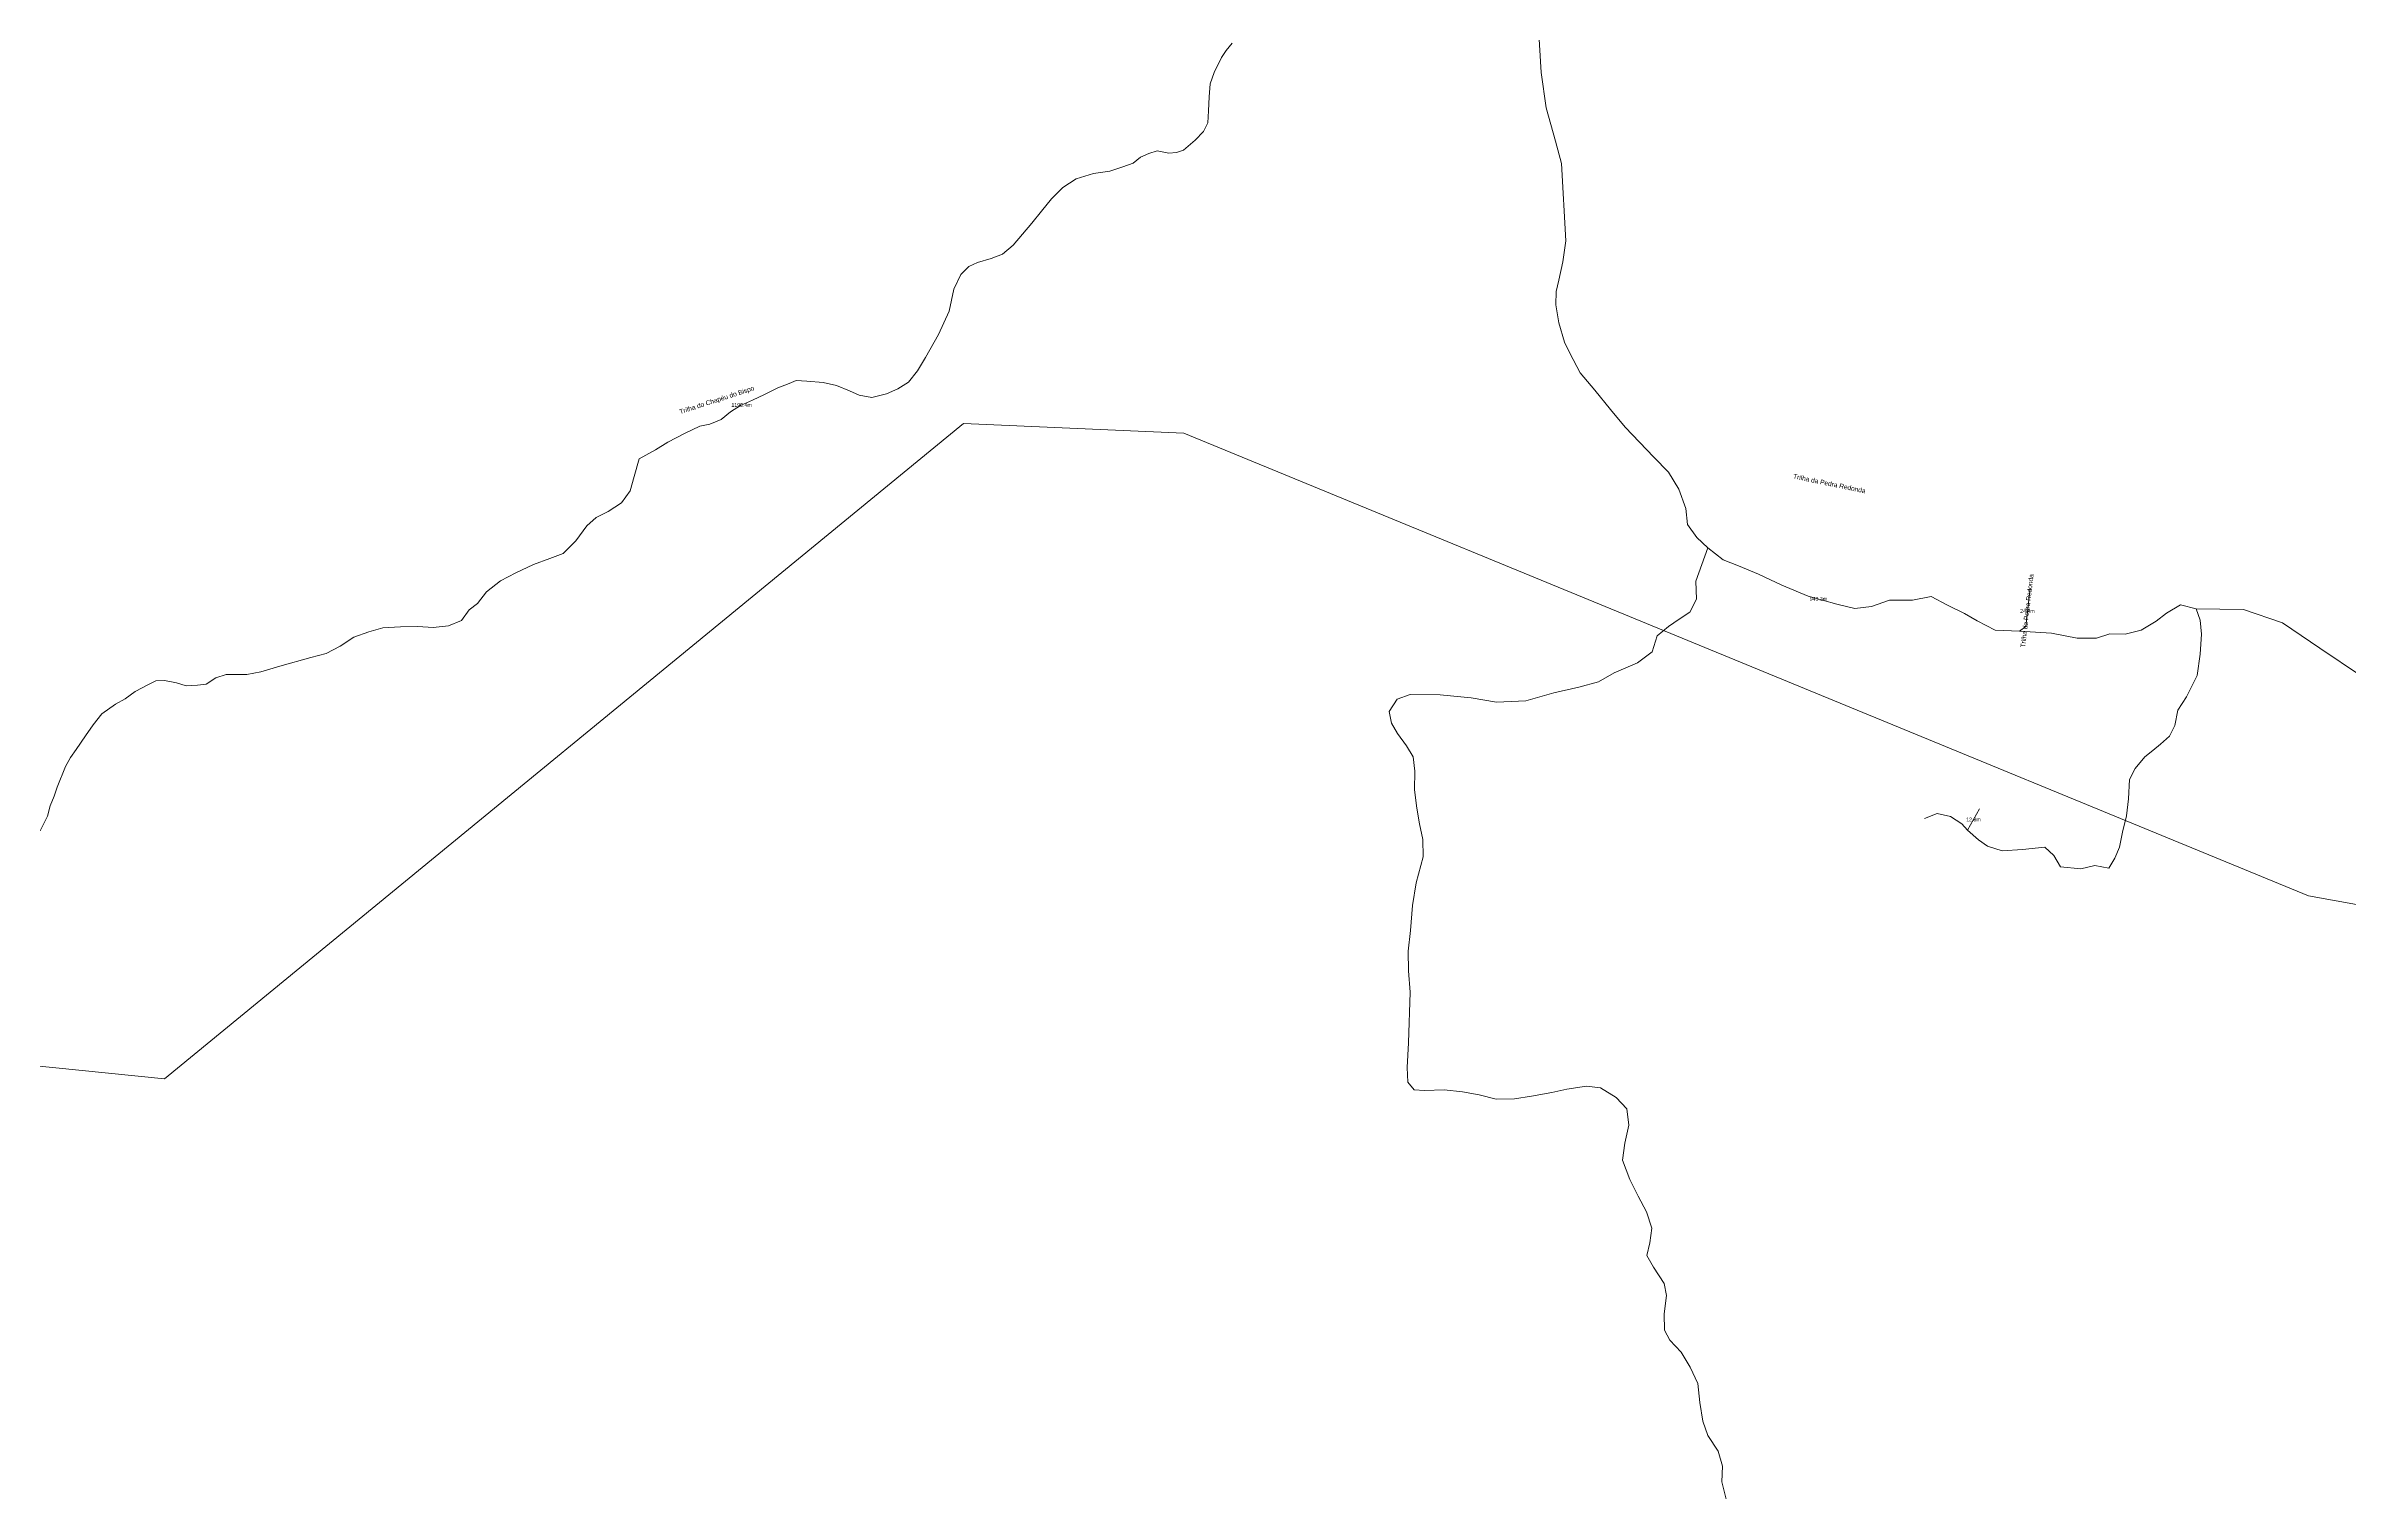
# Model space of a CAD drawing. Header units: metres. Extents: x -13451 to 9639, y -7413 to 5935.
# Drawn here: x 312 to 1529, y -1537 to -773 of the extents above; entities that cross this region are included whole.
import ezdxf
from ezdxf.enums import TextEntityAlignment as Align

# ---------------------------------------------------------------- set-up
doc = ezdxf.new("R2010")
doc.units = ezdxf.units.M
for name, color, linetype, lineweight in [('ANNOT_LENGTH', 2, 'Continuous', 13), ('TEXTO', 7, 'Continuous', 15), ('VEGETACAO', 3, 'Continuous', 13), ('VIAS', 8, 'Continuous', 15)]:
    doc.layers.add(name, color=color, linetype=linetype, lineweight=lineweight)
doc.styles.add('PRO_STYLE', font='arial.ttf')

msp = doc.modelspace()

# ---------------------------------------------------------------- linework, layer by layer
at = {"layer": 'VEGETACAO'}
for points in [[(-620.4, -4935.9), (-831.5, -3840.3), (-937.2, -3291.4), (-1536, -2961.1), (-1574.5, -2731), (-1622.4, -2272.9), (-1578.8, -2250), (-1392, -2206.3), (-676.1, -1775.3), (-355.4, -1575.2), (-117.4, -1310.9), (22.9, -1283.2), (374.5, -1318.7), (796.7, -972.6), (913.1, -977.7), (1507.2, -1222.1), (1803.5, -1275.6)], [(1803.5, -1275.6), (1507.2, -1222.1), (913.1, -977.7), (796.7, -972.6), (374.5, -1318.7), (22.9, -1283.2), (-117.4, -1310.9), (-355.4, -1575.2)]]:
    msp.add_lwpolyline(points, dxfattribs=at)
at = {"layer": 'VIAS'}
for points in [[(1100.4, -763.7), (1101.8, -787.2), (1104.4, -805.9), (1109.4, -823.4), (1112.6, -835.3), (1114.8, -876.1), (1113.2, -887.2), (1111.1, -896.8), (1109.8, -902.9), (1109.6, -909.9), (1111.2, -919.4), (1114.2, -929.7), (1117, -935.5), (1122.5, -945.8), (1130.1, -954.9), (1138.4, -965.1), (1146.2, -974.5), (1161.3, -990.4), (1169.1, -998.2), (1174.5, -1007.3), (1178.3, -1017.5), (1179.2, -1025.9), (1184, -1032.7), (1189.9, -1038.3), (1197.9, -1044.5), (1206.1, -1047.8), (1216.6, -1052.2), (1228.9, -1058), (1242.9, -1063.7), (1258, -1068), (1267.5, -1070.3), (1276.3, -1069.3), (1285.9, -1065.8), (1298, -1065.8), (1307.9, -1064), (1316.4, -1068.5), (1325.5, -1073), (1332.2, -1076.8), (1341.6, -1081.7), (1354.6, -1082.2), (1371.4, -1083.4), (1384.9, -1086), (1395.2, -1085.9), (1402.2, -1083.6), (1410.4, -1083.9), (1418.8, -1081.7), (1426.7, -1077), (1432.2, -1072.8), (1439.6, -1068.4), (1447.8, -1070.5), (1449.9, -1076.5), (1450.7, -1083.9), (1450, -1094.4), (1448.4, -1105.6), (1442.8, -1116.9), (1438.2, -1123.9), (1436.6, -1132.1), (1433.8, -1137.7), (1429, -1142), (1425, -1145.3), (1420.8, -1148.6), (1415.7, -1154.8), (1412.6, -1160.6), (1412.1, -1170.8), (1411.1, -1179.8), (1409, -1188.5), (1407.3, -1196.4), (1404.8, -1202.2), (1401.8, -1207.4), (1394.3, -1206.1), (1387, -1207.8), (1376.1, -1206.7), (1372.7, -1200.7), (1367.9, -1196.3), (1356.1, -1197.5), (1345.4, -1198.2), (1337.7, -1195.8), (1332.9, -1192.5), (1327.1, -1187.3), (1324, -1184), (1318.1, -1180.1), (1311.1, -1178.5), (1304.3, -1181.2)], [(938.6, -771.7), (935.4, -775.5), (933, -779.3), (929, -787.1), (926.9, -793.2), (926.4, -800.1), (926.1, -807.4), (925.7, -813.8), (923.5, -818.3), (919.1, -823), (912.8, -828.2), (909.2, -829.4), (905.1, -829.8), (898.9, -828.6), (894.5, -830), (890.1, -831.9), (886.2, -835.1), (880.8, -837), (874, -839.3), (865.3, -840.6), (856.1, -843.3), (849.2, -848), (843.1, -853.9), (837.8, -860.5), (832.7, -866.7), (827.8, -872.5), (822.8, -878.3), (817.2, -883.1), (811.3, -885.4), (804.1, -887.6), (799.5, -889.6), (795.2, -893.8), (791.6, -901.7), (789.1, -913.2), (783.4, -925.5), (776.5, -937.8), (772.4, -944.8), (767.6, -950.8), (761.9, -954.3), (756, -956.9), (748.2, -958.8), (741.5, -957.6), (736.4, -955.3), (729.5, -952.5), (722.5, -950.9), (713.8, -950.2), (708.2, -949.8), (704.5, -951.5), (698.5, -953.8), (691.5, -957.2), (685.1, -960.2), (678.8, -963.1), (673.5, -966.4), (668.7, -970.5), (662.6, -973), (657.4, -973.9), (649.2, -977.8), (640.5, -982.4), (634, -986.5), (625.3, -991.3), (622.6, -1000.5), (620.6, -1008.2), (615.9, -1014.4), (608.9, -1019), (602.6, -1022.3), (597.7, -1026.7), (591.8, -1034.6), (585.2, -1041.2), (578.1, -1043.8), (569.5, -1047.1), (560.1, -1051.5), (552, -1055.7), (544.6, -1061.5), (539.9, -1067.7), (535.5, -1071), (531.4, -1076.6), (524.5, -1079.5), (516.5, -1080.4), (508.3, -1079.8), (499.3, -1079.9), (489.8, -1080.5), (482.5, -1082.6), (474.5, -1085.5), (467.3, -1090.1), (460, -1094.1), (451.8, -1096.1), (435.4, -1100.8), (425.4, -1103.7), (418.1, -1105.2), (407.1, -1105.2), (401.7, -1106.9), (396.5, -1110.2), (391.9, -1110.8), (385.9, -1111.2), (380.9, -1109.6), (374.5, -1108.3), (370, -1108.5), (366, -1110.5), (359.1, -1114.1), (353.8, -1118), (348.6, -1120.9), (341.5, -1125.9), (336.9, -1131.8), (332.8, -1137.5), (327.8, -1144.7), (324.9, -1149), (322.3, -1153.7), (317.8, -1164.7), (316.2, -1169.4), (314.1, -1174.6), (312.8, -1180), (308.9, -1187.7)], [(1189.9, -1038.3), (1183.5, -1055.9), (1183.9, -1065.4), (1180.3, -1072.3), (1174.8, -1075.9), (1169.1, -1079.8), (1163.1, -1084.7), (1160.4, -1093.2), (1152.7, -1099), (1140.4, -1104.3), (1132.1, -1109), (1121.7, -1111.8), (1108.5, -1114.9), (1093.7, -1119.1), (1078.3, -1119.8), (1064.8, -1117.4), (1048.5, -1115.9), (1032.6, -1115.7), (1025.7, -1118.2), (1021.6, -1124.7), (1022.8, -1130.9), (1025.9, -1136.3), (1030.6, -1142.8), (1034.2, -1148.6), (1035.1, -1156.2), (1034.9, -1166.1), (1036.2, -1175.8), (1037.5, -1184.1), (1039.3, -1192.3), (1039.5, -1201.5), (1035.8, -1215.2), (1033.9, -1227.1), (1032.8, -1240.3), (1031.6, -1251.3), (1031.7, -1261.6), (1032.6, -1273), (1031.7, -1299.7), (1031.1, -1312.7), (1031.3, -1320.4), (1034.7, -1324.5), (1040.2, -1324.8), (1050.6, -1324.5), (1060.3, -1325.5), (1069.1, -1327.2), (1078.1, -1329.4), (1087.7, -1329.2), (1096.8, -1327.9), (1107.5, -1326), (1115.3, -1324.2), (1125.7, -1322.5), (1133.1, -1323.5), (1141.4, -1328.5), (1147.1, -1334.6), (1148.1, -1343.1), (1146, -1352.6), (1144.8, -1361.6), (1148.6, -1371.8), (1153, -1380.6), (1157.5, -1389), (1160.2, -1397.5), (1159.2, -1405.3), (1157.6, -1412), (1161.1, -1418.2), (1166.8, -1426.8), (1168.1, -1433.1), (1166.8, -1442.8), (1167, -1451.4), (1169.8, -1456.8), (1175.7, -1463), (1180.6, -1471), (1184.5, -1479.6), (1185.7, -1489.6), (1187.3, -1499.5), (1189.9, -1507.1), (1195.4, -1515.3), (1197.6, -1523.2), (1197.3, -1531.5), (1199.5, -1540.7)], [(1354.6, -1082.2), (1357.8, -1079.8), (1360.1, -1059.5)], [(1447.8, -1070.5), (1472.8, -1070.8), (1493.5, -1077.8), (1513.1, -1091.3), (1535.2, -1106)], [(1327.1, -1187.3), (1333.4, -1176.1)]]:
    msp.add_lwpolyline(points, dxfattribs=at)

# ---------------------------------------------------------------- texts
at = {"layer": 'ANNOT_LENGTH', "color": 7}
for s, p in [('1195.4m', (679.4, -962.8)), ('943.3m', (1248.3, -1065.2)), ('24.4m', (1358.7, -1071.6)), ('12.8m', (1330.2, -1181.7))]:
    msp.add_text(s, height=2, dxfattribs=at).set_placement(p, align=Align.MIDDLE_CENTER)
at = {"layer": 'TEXTO', "style": 'PRO_STYLE'}
for s, rotation, p in [('Trilha do Chapéu do Bispo', 18.0032, (666.3, -960.1)), ('Trilha da Pedra Redonda', -11.6896, (1254.1, -1004.3)), ('Trilha da Pedra Redonda', 83.3508, (1358.5, -1071.5))]:
    msp.add_text(s, height=2.5, rotation=rotation, dxfattribs=at).set_placement(p, align=Align.MIDDLE_CENTER)

doc.saveas('drawing.dxf')
